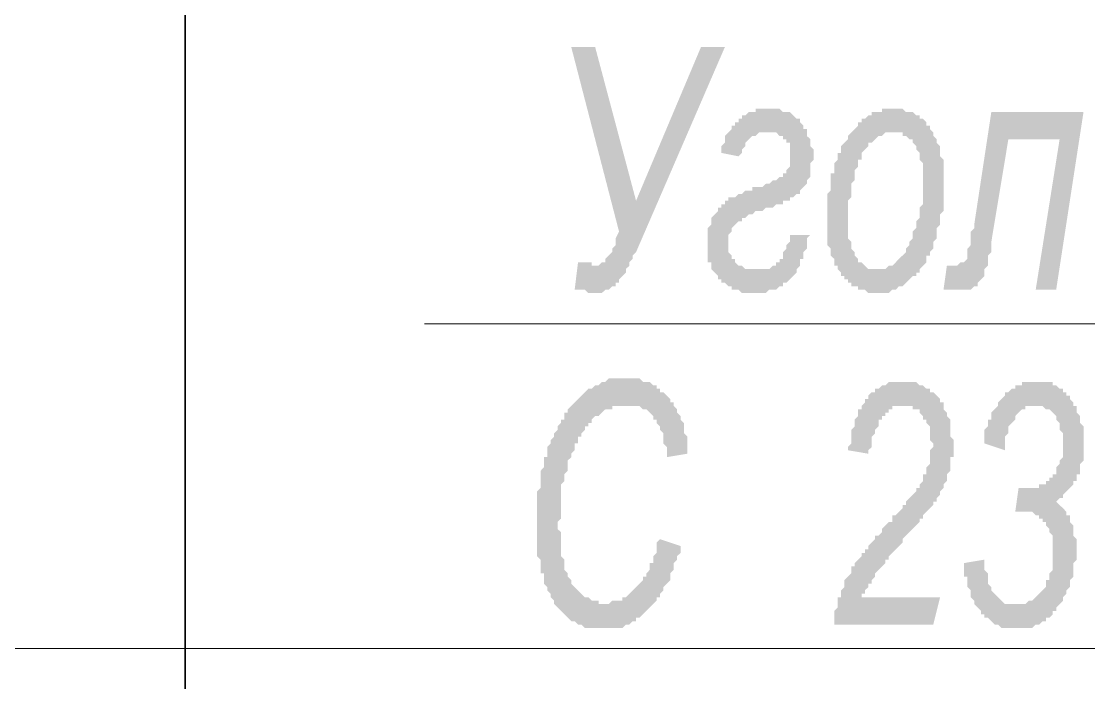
# Model space of a CAD drawing. Header units: millimetres. Extents: x 1372 to 666090, y 1285 to 31551.
# Drawn here: x 626999 to 628302, y 25068 to 25875 of the extents above; entities that cross this region are included whole.
import ezdxf

# ---------------------------------------------------------------- set-up
doc = ezdxf.new("R2010")
doc.units = ezdxf.units.MM
doc.layers.add('PDF _0', color=7, linetype='Continuous')
doc.layers.add('PDF _75-АЗ Штамп', color=7, linetype='Continuous')

msp = doc.modelspace()

# ---------------------------------------------------------------- hatches: boundary and pattern name
at = {"layer": 'PDF _75-АЗ Штамп', "transparency": 33554559}
for points in [[(627670.5, 25843.5), (627699.7, 25843.5), (627749.7, 25655.8), (627829, 25843.5), (627858.2, 25843.5), (627749.7, 25593.2), (627745.6, 25589), (627745.6, 25584.9), (627741.4, 25580.7), (627741.4, 25576.5), (627737.2, 25572.4), (627737.2, 25572.4), (627737.2, 25568.2), (627733.1, 25564), (627733.1, 25564), (627728.9, 25559.8), (627728.9, 25555.7), (627728.9, 25555.7), (627724.7, 25555.7), (627724.7, 25551.5), (627720.5, 25551.5), (627716.4, 25547.3), (627716.4, 25547.3), (627712.2, 25547.3), (627708, 25543.2), (627708, 25543.2), (627703.9, 25543.2), (627703.9, 25543.2), (627699.7, 25543.2), (627699.7, 25543.2), (627695.5, 25543.2), (627691.3, 25543.2), (627687.2, 25547.3), (627687.2, 25547.3), (627683, 25547.3), (627683, 25547.3), (627674.7, 25547.3), (627678.8, 25580.7), (627683, 25580.7), (627687.2, 25580.7), (627691.3, 25580.7), (627695.5, 25580.7), (627695.5, 25576.5), (627699.7, 25576.5), (627699.7, 25576.5), (627699.7, 25576.5), (627703.9, 25576.5), (627703.9, 25576.5), (627708, 25580.7), (627708, 25580.7), (627712.2, 25580.7), (627712.2, 25584.9), (627716.4, 25589), (627716.4, 25589), (627720.5, 25593.2), (627720.5, 25597.4), (627724.7, 25601.6), (627724.7, 25605.7), (627724.7, 25609.9), (627728.9, 25618.2)], [(627874.9, 25710), (627854, 25714.2), (627854, 25718.4), (627854, 25718.4), (627854, 25722.5), (627858.2, 25726.7), (627858.2, 25730.9), (627858.2, 25735), (627862.4, 25739.2), (627862.4, 25739.2), (627866.5, 25743.4), (627866.5, 25747.6), (627870.7, 25747.6), (627870.7, 25751.7), (627874.9, 25751.7), (627874.9, 25755.9), (627879.1, 25755.9), (627879.1, 25760.1), (627883.2, 25760.1), (627883.2, 25760.1), (627887.4, 25764.2), (627887.4, 25764.2), (627891.6, 25764.2), (627895.7, 25764.2), (627895.7, 25768.4), (627899.9, 25768.4), (627904.1, 25768.4), (627904.1, 25768.4), (627908.3, 25768.4), (627908.3, 25768.4), (627912.4, 25768.4), (627916.6, 25768.4), (627920.8, 25768.4), (627924.9, 25768.4), (627924.9, 25768.4), (627929.1, 25764.2), (627933.3, 25764.2), (627933.3, 25764.2), (627937.5, 25764.2), (627941.6, 25760.1), (627941.6, 25760.1), (627945.8, 25755.9), (627945.8, 25755.9), (627950, 25755.9), (627950, 25751.7), (627950, 25751.7), (627954.1, 25747.6), (627954.1, 25743.4), (627958.3, 25743.4), (627958.3, 25739.2), (627958.3, 25735), (627962.5, 25730.9), (627962.5, 25726.7), (627962.5, 25726.7), (627962.5, 25722.5), (627966.7, 25718.4), (627966.7, 25714.2), (627966.7, 25710), (627966.7, 25705.8), (627962.5, 25701.7), (627962.5, 25697.5), (627962.5, 25693.3), (627962.5, 25689.2), (627962.5, 25685), (627958.3, 25680.8), (627958.3, 25680.8), (627958.3, 25676.6), (627954.1, 25672.5), (627954.1, 25672.5), (627950, 25668.3), (627950, 25664.1), (627945.8, 25664.1), (627941.6, 25660), (627941.6, 25660), (627941.6, 25660), (627937.5, 25660), (627937.5, 25655.8), (627933.3, 25655.8), (627929.1, 25655.8), (627929.1, 25651.6), (627924.9, 25651.6), (627920.8, 25651.6), (627920.8, 25651.6), (627916.6, 25647.4), (627912.4, 25647.4), (627908.3, 25647.4), (627908.3, 25647.4), (627904.1, 25643.3), (627899.9, 25643.3), (627895.7, 25643.3), (627891.6, 25639.1), (627891.6, 25639.1), (627887.4, 25639.1), (627883.2, 25634.9), (627883.2, 25634.9), (627879.1, 25634.9), (627879.1, 25630.8), (627874.9, 25630.8), (627874.9, 25630.8), (627870.7, 25626.6), (627870.7, 25626.6), (627870.7, 25626.6), (627866.5, 25622.4), (627866.5, 25618.2), (627862.4, 25614.1), (627862.4, 25609.9), (627862.4, 25609.9), (627862.4, 25605.7), (627862.4, 25605.7), (627862.4, 25601.6), (627862.4, 25597.4), (627862.4, 25593.2), (627866.5, 25589), (627866.5, 25584.9), (627870.7, 25584.9), (627870.7, 25580.7), (627870.7, 25580.7), (627874.9, 25576.5), (627879.1, 25576.5), (627879.1, 25576.5), (627883.2, 25572.4), (627887.4, 25572.4), (627887.4, 25572.4), (627891.6, 25572.4), (627895.7, 25572.4), (627895.7, 25572.4), (627895.7, 25572.4), (627899.9, 25572.4), (627904.1, 25572.4), (627908.3, 25572.4), (627912.4, 25572.4), (627912.4, 25572.4), (627916.6, 25576.5), (627916.6, 25576.5), (627920.8, 25576.5), (627920.8, 25580.7), (627924.9, 25580.7), (627924.9, 25584.9), (627929.1, 25584.9), (627929.1, 25589), (627929.1, 25593.2), (627933.3, 25597.4), (627933.3, 25597.4), (627933.3, 25601.6), (627937.5, 25605.7), (627937.5, 25609.9), (627937.5, 25614.1), (627962.5, 25614.1), (627958.3, 25609.9), (627958.3, 25605.7), (627958.3, 25601.6), (627958.3, 25597.4), (627954.1, 25593.2), (627954.1, 25589), (627954.1, 25584.9), (627950, 25584.9), (627950, 25580.7), (627950, 25576.5), (627945.8, 25572.4), (627945.8, 25572.4), (627945.8, 25568.2), (627941.6, 25564), (627941.6, 25564), (627937.5, 25559.8), (627937.5, 25559.8), (627933.3, 25555.7), (627933.3, 25555.7), (627929.1, 25555.7), (627929.1, 25551.5), (627924.9, 25551.5), (627920.8, 25547.3), (627920.8, 25547.3), (627916.6, 25547.3), (627916.6, 25547.3), (627912.4, 25547.3), (627908.3, 25543.2), (627908.3, 25543.2), (627904.1, 25543.2), (627899.9, 25543.2), (627899.9, 25543.2), (627895.7, 25543.2), (627891.6, 25543.2), (627887.4, 25543.2), (627887.4, 25543.2), (627883.2, 25543.2), (627879.1, 25543.2), (627874.9, 25547.3), (627874.9, 25547.3), (627870.7, 25547.3), (627866.5, 25547.3), (627866.5, 25551.5), (627862.4, 25551.5), (627862.4, 25551.5), (627858.2, 25555.7), (627854, 25555.7), (627854, 25555.7), (627854, 25559.8), (627849.9, 25559.8), (627849.9, 25564), (627845.7, 25568.2), (627845.7, 25568.2), (627841.5, 25572.4), (627841.5, 25576.5), (627841.5, 25580.7), (627837.3, 25580.7), (627837.3, 25584.9), (627837.3, 25589), (627837.3, 25593.2), (627837.3, 25597.4), (627837.3, 25601.6), (627837.3, 25601.6), (627837.3, 25605.7), (627837.3, 25609.9), (627837.3, 25614.1), (627837.3, 25618.2), (627837.3, 25622.4), (627841.5, 25626.6), (627841.5, 25630.8), (627841.5, 25630.8), (627841.5, 25634.9), (627845.7, 25639.1), (627845.7, 25639.1), (627849.9, 25643.3), (627849.9, 25647.4), (627854, 25647.4), (627854, 25651.6), (627858.2, 25651.6), (627858.2, 25655.8), (627862.4, 25655.8), (627862.4, 25655.8), (627862.4, 25660), (627866.5, 25660), (627870.7, 25660), (627870.7, 25660), (627874.9, 25664.1), (627874.9, 25664.1), (627879.1, 25664.1), (627883.2, 25668.3), (627887.4, 25668.3), (627891.6, 25668.3), (627891.6, 25672.5), (627895.7, 25672.5), (627899.9, 25672.5), (627904.1, 25672.5), (627908.3, 25676.6), (627912.4, 25676.6), (627912.4, 25676.6), (627916.6, 25680.8), (627920.8, 25680.8), (627920.8, 25680.8), (627924.9, 25685), (627924.9, 25685), (627929.1, 25685), (627929.1, 25689.2), (627933.3, 25689.2), (627933.3, 25689.2), (627933.3, 25689.2), (627933.3, 25693.3), (627937.5, 25697.5), (627937.5, 25701.7), (627937.5, 25705.8), (627937.5, 25710), (627937.5, 25710), (627937.5, 25714.2), (627937.5, 25718.4), (627937.5, 25722.5), (627937.5, 25726.7), (627933.3, 25726.7), (627933.3, 25730.9), (627929.1, 25730.9), (627929.1, 25735), (627924.9, 25735), (627924.9, 25735), (627920.8, 25739.2), (627916.6, 25739.2), (627912.4, 25739.2), (627912.4, 25739.2), (627908.3, 25739.2), (627904.1, 25739.2), (627904.1, 25739.2), (627899.9, 25739.2), (627895.7, 25735), (627895.7, 25735), (627891.6, 25735), (627891.6, 25735), (627887.4, 25730.9), (627887.4, 25730.9), (627883.2, 25726.7), (627883.2, 25726.7), (627883.2, 25722.5), (627879.1, 25718.4), (627879.1, 25714.2), (627874.9, 25710), (627874.9, 25710)], [(628183.6, 25764.2), (628296.2, 25764.2), (628262.8, 25547.3), (628237.8, 25547.3), (628267, 25730.9), (628204.4, 25730.9), (628183.6, 25605.7), (628183.6, 25597.4), (628183.6, 25593.2), (628179.4, 25589), (628179.4, 25584.9), (628179.4, 25580.7), (628179.4, 25576.5), (628175.2, 25572.4), (628175.2, 25568.2), (628175.2, 25568.2), (628175.2, 25564), (628171.1, 25559.8), (628171.1, 25559.8), (628171.1, 25559.8), (628166.9, 25555.7), (628166.9, 25551.5), (628162.7, 25551.5), (628162.7, 25551.5), (628158.5, 25547.3), (628154.4, 25547.3), (628154.4, 25547.3), (628150.2, 25547.3), (628146, 25547.3), (628146, 25547.3), (628146, 25547.3), (628141.9, 25547.3), (628137.7, 25547.3), (628137.7, 25547.3), (628133.5, 25547.3), (628129.3, 25547.3), (628129.3, 25547.3), (628125.2, 25547.3), (628129.3, 25576.5), (628133.5, 25576.5), (628133.5, 25576.5), (628137.7, 25576.5), (628141.9, 25576.5), (628141.9, 25576.5), (628146, 25580.7), (628150.2, 25580.7), (628150.2, 25580.7), (628154.4, 25584.9), (628154.4, 25584.9), (628154.4, 25584.9), (628154.4, 25589), (628154.4, 25589), (628154.4, 25593.2), (628154.4, 25597.4), (628158.5, 25601.6), (628158.5, 25605.7), (628158.5, 25609.9), (628158.5, 25618.2), (628162.7, 25622.4), (628162.7, 25626.6)], [(627778.9, 25242.8), (627804, 25234.5), (627804, 25230.3), (627804, 25226.1), (627799.8, 25222), (627799.8, 25217.8), (627799.8, 25217.8), (627795.6, 25213.6), (627795.6, 25209.5), (627795.6, 25205.3), (627791.5, 25201.1), (627791.5, 25196.9), (627791.5, 25192.8), (627787.3, 25188.6), (627787.3, 25188.6), (627783.1, 25184.4), (627783.1, 25180.3), (627783.1, 25180.3), (627778.9, 25176.1), (627778.9, 25171.9), (627774.8, 25171.9), (627774.8, 25167.7), (627770.6, 25163.6), (627770.6, 25163.6), (627766.4, 25159.4), (627766.4, 25159.4), (627762.3, 25155.2), (627762.3, 25155.2), (627758.1, 25151.1), (627758.1, 25151.1), (627753.9, 25146.9), (627749.7, 25146.9), (627749.7, 25142.7), (627745.6, 25142.7), (627745.6, 25142.7), (627741.4, 25138.5), (627737.2, 25138.5), (627737.2, 25138.5), (627733.1, 25134.4), (627728.9, 25134.4), (627728.9, 25134.4), (627724.7, 25134.4), (627720.5, 25134.4), (627720.5, 25134.4), (627716.4, 25134.4), (627712.2, 25134.4), (627712.2, 25134.4), (627712.2, 25134.4), (627708, 25134.4), (627703.9, 25134.4), (627699.7, 25134.4), (627699.7, 25134.4), (627695.5, 25134.4), (627691.3, 25134.4), (627687.2, 25134.4), (627687.2, 25134.4), (627683, 25138.5), (627683, 25138.5), (627678.8, 25138.5), (627674.7, 25142.7), (627674.7, 25142.7), (627670.5, 25142.7), (627666.3, 25146.9), (627666.3, 25146.9), (627662.2, 25151.1), (627662.2, 25151.1), (627658, 25155.2), (627658, 25155.2), (627653.8, 25159.4), (627653.8, 25159.4), (627649.6, 25163.6), (627649.6, 25163.6), (627649.6, 25167.7), (627645.5, 25171.9), (627645.5, 25171.9), (627645.5, 25176.1), (627641.3, 25180.3), (627641.3, 25184.4), (627641.3, 25184.4), (627637.1, 25188.6), (627637.1, 25192.8), (627637.1, 25196.9), (627637.1, 25201.1), (627633, 25201.1), (627633, 25205.3), (627633, 25209.5), (627633, 25213.6), (627633, 25217.8), (627628.8, 25222), (627628.8, 25226.1), (627628.8, 25230.3), (627628.8, 25234.5), (627628.8, 25238.7), (627628.8, 25242.8), (627628.8, 25247), (627628.8, 25255.3), (627628.8, 25259.5), (627628.8, 25259.5), (627628.8, 25263.7), (627628.8, 25267.8), (627628.8, 25272), (627628.8, 25276.2), (627628.8, 25280.4), (627628.8, 25284.5), (627628.8, 25288.7), (627628.8, 25292.9), (627628.8, 25297), (627628.8, 25301.2), (627633, 25305.4), (627633, 25309.6), (627633, 25313.7), (627633, 25317.9), (627633, 25322.1), (627633, 25326.2), (627637.1, 25330.4), (627637.1, 25334.6), (627637.1, 25338.8), (627637.1, 25342.9), (627641.3, 25342.9), (627641.3, 25347.1), (627641.3, 25351.3), (627641.3, 25355.4), (627645.5, 25359.6), (627645.5, 25363.8), (627645.5, 25363.8), (627649.6, 25368), (627649.6, 25372.1), (627653.8, 25376.3), (627653.8, 25376.3), (627653.8, 25380.5), (627658, 25384.6), (627658, 25388.8), (627662.2, 25388.8), (627662.2, 25393), (627662.2, 25397.2), (627666.3, 25397.2), (627666.3, 25401.3), (627670.5, 25405.5), (627670.5, 25405.5), (627674.7, 25409.7), (627678.8, 25413.8), (627678.8, 25413.8), (627683, 25418), (627683, 25418), (627687.2, 25422.2), (627687.2, 25422.2), (627691.3, 25426.4), (627691.3, 25426.4), (627695.5, 25426.4), (627699.7, 25430.5), (627699.7, 25430.5), (627703.9, 25430.5), (627708, 25434.7), (627708, 25434.7), (627712.2, 25434.7), (627712.2, 25434.7), (627716.4, 25438.9), (627720.5, 25438.9), (627720.5, 25438.9), (627724.7, 25438.9), (627728.9, 25438.9), (627733.1, 25438.9), (627733.1, 25438.9), (627737.2, 25438.9), (627741.4, 25438.9), (627741.4, 25438.9), (627745.6, 25438.9), (627749.7, 25438.9), (627753.9, 25438.9), (627753.9, 25438.9), (627758.1, 25434.7), (627762.3, 25434.7), (627762.3, 25434.7), (627766.4, 25434.7), (627770.6, 25430.5), (627770.6, 25430.5), (627774.8, 25430.5), (627774.8, 25426.4), (627778.9, 25426.4), (627778.9, 25422.2), (627783.1, 25422.2), (627787.3, 25418), (627787.3, 25418), (627791.5, 25413.8), (627791.5, 25413.8), (627791.5, 25409.7), (627795.6, 25409.7), (627795.6, 25405.5), (627799.8, 25401.3), (627799.8, 25401.3), (627799.8, 25397.2), (627804, 25393), (627804, 25388.8), (627804, 25388.8), (627808.1, 25384.6), (627808.1, 25380.5), (627808.1, 25376.3), (627808.1, 25372.1), (627812.3, 25368), (627812.3, 25363.8), (627812.3, 25359.6), (627812.3, 25355.4), (627812.3, 25351.3), (627812.3, 25347.1), (627812.3, 25347.1), (627787.3, 25342.9), (627787.3, 25347.1), (627787.3, 25351.3), (627787.3, 25355.4), (627783.1, 25359.6), (627783.1, 25363.8), (627783.1, 25368), (627783.1, 25372.1), (627778.9, 25376.3), (627778.9, 25380.5), (627778.9, 25380.5), (627774.8, 25384.6), (627774.8, 25388.8), (627770.6, 25388.8), (627770.6, 25393), (627770.6, 25393), (627766.4, 25397.2), (627766.4, 25397.2), (627762.3, 25401.3), (627758.1, 25401.3), (627758.1, 25401.3), (627753.9, 25405.5), (627749.7, 25405.5), (627749.7, 25405.5), (627745.6, 25405.5), (627741.4, 25405.5), (627741.4, 25405.5), (627737.2, 25405.5), (627733.1, 25405.5), (627733.1, 25405.5), (627728.9, 25405.5), (627724.7, 25405.5), (627724.7, 25405.5), (627720.5, 25405.5), (627720.5, 25401.3), (627716.4, 25401.3), (627712.2, 25401.3), (627712.2, 25401.3), (627708, 25397.2), (627708, 25397.2), (627703.9, 25393), (627699.7, 25393), (627699.7, 25393), (627695.5, 25388.8), (627695.5, 25384.6), (627691.3, 25384.6), (627691.3, 25380.5), (627687.2, 25380.5), (627687.2, 25376.3), (627683, 25372.1), (627683, 25368), (627678.8, 25368), (627678.8, 25363.8), (627678.8, 25359.6), (627674.7, 25359.6), (627674.7, 25355.4), (627674.7, 25351.3), (627670.5, 25347.1), (627670.5, 25342.9), (627670.5, 25342.9), (627666.3, 25338.8), (627666.3, 25334.6), (627666.3, 25330.4), (627666.3, 25326.2), (627662.2, 25322.1), (627662.2, 25317.9), (627662.2, 25317.9), (627662.2, 25313.7), (627658, 25309.6), (627658, 25305.4), (627658, 25301.2), (627658, 25297), (627658, 25292.9), (627658, 25288.7), (627658, 25284.5), (627658, 25280.4), (627658, 25276.2), (627658, 25272), (627658, 25267.8), (627653.8, 25263.7), (627653.8, 25259.5), (627653.8, 25255.3), (627658, 25251.2), (627658, 25247), (627658, 25238.7), (627658, 25234.5), (627658, 25230.3), (627658, 25226.1), (627658, 25222), (627658, 25222), (627662.2, 25217.8), (627662.2, 25213.6), (627662.2, 25209.5), (627662.2, 25205.3), (627666.3, 25201.1), (627666.3, 25201.1), (627666.3, 25196.9), (627670.5, 25192.8), (627670.5, 25192.8), (627670.5, 25188.6), (627674.7, 25184.4), (627674.7, 25184.4), (627678.8, 25180.3), (627678.8, 25180.3), (627683, 25176.1), (627683, 25176.1), (627687.2, 25171.9), (627691.3, 25171.9), (627691.3, 25171.9), (627695.5, 25167.7), (627695.5, 25167.7), (627699.7, 25167.7), (627703.9, 25167.7), (627703.9, 25163.6), (627708, 25163.6), (627712.2, 25163.6), (627712.2, 25163.6), (627716.4, 25163.6), (627716.4, 25163.6), (627720.5, 25167.7), (627724.7, 25167.7), (627724.7, 25167.7), (627728.9, 25167.7), (627733.1, 25167.7), (627733.1, 25171.9), (627737.2, 25171.9), (627741.4, 25176.1), (627741.4, 25176.1), (627745.6, 25180.3), (627745.6, 25180.3), (627749.7, 25184.4), (627749.7, 25184.4), (627753.9, 25188.6), (627753.9, 25188.6), (627758.1, 25192.8), (627758.1, 25196.9), (627762.3, 25196.9), (627762.3, 25201.1), (627766.4, 25205.3), (627766.4, 25209.5), (627766.4, 25213.6), (627770.6, 25213.6), (627770.6, 25217.8), (627770.6, 25222), (627774.8, 25226.1), (627774.8, 25230.3), (627774.8, 25234.5), (627774.8, 25238.7), (627778.9, 25242.8)], [(627991.7, 25138.5), (627991.7, 25142.7), (627991.7, 25146.9), (627991.7, 25151.1), (627991.7, 25155.2), (627995.9, 25159.4), (627995.9, 25163.6), (627995.9, 25167.7), (627995.9, 25171.9), (628000, 25171.9), (628000, 25176.1), (628000, 25180.3), (628000, 25180.3), (628004.2, 25184.4), (628004.2, 25188.6), (628004.2, 25192.8), (628008.4, 25196.9), (628008.4, 25196.9), (628012.5, 25201.1), (628012.5, 25205.3), (628012.5, 25209.5), (628016.7, 25209.5), (628016.7, 25213.6), (628020.9, 25217.8), (628020.9, 25217.8), (628020.9, 25217.8), (628025.1, 25222), (628025.1, 25222), (628025.1, 25226.1), (628029.2, 25226.1), (628029.2, 25230.3), (628033.4, 25230.3), (628033.4, 25234.5), (628037.6, 25238.7), (628037.6, 25238.7), (628041.7, 25242.8), (628041.7, 25247), (628045.9, 25247), (628050.1, 25251.2), (628050.1, 25255.3), (628054.3, 25259.5), (628058.4, 25263.7), (628062.6, 25263.7), (628062.6, 25267.8), (628062.6, 25272), (628066.8, 25272), (628070.9, 25276.2), (628075.1, 25280.4), (628075.1, 25284.5), (628079.3, 25284.5), (628079.3, 25288.7), (628083.5, 25292.9), (628083.5, 25292.9), (628087.6, 25297), (628087.6, 25297), (628091.8, 25301.2), (628091.8, 25301.2), (628091.8, 25305.4), (628096, 25305.4), (628096, 25309.6), (628100.1, 25313.7), (628100.1, 25317.9), (628100.1, 25322.1), (628104.3, 25322.1), (628104.3, 25326.2), (628104.3, 25330.4), (628108.5, 25334.6), (628108.5, 25334.6), (628108.5, 25338.8), (628108.5, 25342.9), (628108.5, 25347.1), (628108.5, 25351.3), (628112.7, 25355.4), (628112.7, 25355.4), (628112.7, 25359.6), (628108.5, 25363.8), (628108.5, 25368), (628108.5, 25372.1), (628108.5, 25376.3), (628108.5, 25380.5), (628104.3, 25384.6), (628104.3, 25388.8), (628100.1, 25388.8), (628100.1, 25393), (628100.1, 25393), (628096, 25397.2), (628096, 25401.3), (628091.8, 25401.3), (628087.6, 25401.3), (628087.6, 25405.5), (628083.5, 25405.5), (628079.3, 25405.5), (628079.3, 25405.5), (628075.1, 25405.5), (628070.9, 25405.5), (628070.9, 25405.5), (628066.8, 25405.5), (628062.6, 25405.5), (628062.6, 25401.3), (628058.4, 25401.3), (628058.4, 25397.2), (628054.3, 25397.2), (628054.3, 25393), (628050.1, 25393), (628050.1, 25388.8), (628045.9, 25388.8), (628045.9, 25384.6), (628045.9, 25380.5), (628041.7, 25376.3), (628041.7, 25376.3), (628041.7, 25372.1), (628037.6, 25368), (628037.6, 25363.8), (628037.6, 25359.6), (628037.6, 25355.4), (628033.4, 25351.3), (628033.4, 25347.1), (628008.4, 25351.3), (628008.4, 25355.4), (628012.5, 25359.6), (628012.5, 25363.8), (628012.5, 25368), (628012.5, 25372.1), (628012.5, 25376.3), (628016.7, 25380.5), (628016.7, 25384.6), (628016.7, 25388.8), (628016.7, 25388.8), (628020.9, 25393), (628020.9, 25397.2), (628020.9, 25401.3), (628025.1, 25401.3), (628025.1, 25405.5), (628029.2, 25409.7), (628029.2, 25409.7), (628029.2, 25413.8), (628033.4, 25413.8), (628033.4, 25418), (628037.6, 25422.2), (628041.7, 25422.2), (628041.7, 25426.4), (628045.9, 25426.4), (628045.9, 25426.4), (628050.1, 25430.5), (628054.3, 25430.5), (628054.3, 25430.5), (628058.4, 25434.7), (628058.4, 25434.7), (628062.6, 25434.7), (628066.8, 25434.7), (628070.9, 25434.7), (628070.9, 25434.7), (628075.1, 25434.7), (628079.3, 25434.7), (628079.3, 25434.7), (628083.5, 25434.7), (628087.6, 25434.7), (628091.8, 25434.7), (628091.8, 25434.7), (628096, 25430.5), (628100.1, 25430.5), (628100.1, 25430.5), (628104.3, 25426.4), (628104.3, 25426.4), (628108.5, 25426.4), (628108.5, 25422.2), (628112.7, 25422.2), (628116.8, 25418), (628116.8, 25418), (628121, 25413.8), (628121, 25409.7), (628125.2, 25409.7), (628125.2, 25405.5), (628125.2, 25401.3), (628129.3, 25397.2), (628129.3, 25397.2), (628129.3, 25393), (628133.5, 25388.8), (628133.5, 25384.6), (628133.5, 25380.5), (628133.5, 25376.3), (628133.5, 25372.1), (628133.5, 25368), (628137.7, 25363.8), (628137.7, 25359.6), (628137.7, 25355.4), (628137.7, 25355.4), (628137.7, 25351.3), (628137.7, 25347.1), (628137.7, 25342.9), (628133.5, 25342.9), (628133.5, 25338.8), (628133.5, 25334.6), (628133.5, 25330.4), (628133.5, 25326.2), (628129.3, 25322.1), (628129.3, 25317.9), (628129.3, 25313.7), (628125.2, 25309.6), (628125.2, 25305.4), (628125.2, 25305.4), (628121, 25301.2), (628121, 25301.2), (628121, 25297), (628121, 25297), (628116.8, 25292.9), (628116.8, 25292.9), (628116.8, 25292.9), (628116.8, 25288.7), (628112.7, 25288.7), (628112.7, 25284.5), (628108.5, 25280.4), (628108.5, 25280.4), (628104.3, 25276.2), (628104.3, 25276.2), (628100.1, 25272), (628100.1, 25267.8), (628096, 25267.8), (628096, 25263.7), (628091.8, 25259.5), (628087.6, 25255.3), (628087.6, 25255.3), (628083.5, 25251.2), (628079.3, 25247), (628075.1, 25242.8), (628075.1, 25238.7), (628070.9, 25234.5), (628066.8, 25230.3), (628066.8, 25230.3), (628062.6, 25226.1), (628058.4, 25222), (628058.4, 25217.8), (628054.3, 25217.8), (628054.3, 25213.6), (628050.1, 25209.5), (628050.1, 25209.5), (628045.9, 25205.3), (628045.9, 25205.3), (628041.7, 25201.1), (628041.7, 25201.1), (628041.7, 25196.9), (628037.6, 25192.8), (628037.6, 25188.6), (628033.4, 25188.6), (628033.4, 25184.4), (628029.2, 25180.3), (628029.2, 25176.1), (628025.1, 25176.1), (628025.1, 25171.9), (628121, 25171.9), (628112.7, 25138.5)], [(628150.2, 25213.6), (628175.2, 25217.8), (628175.2, 25213.6), (628175.2, 25209.5), (628175.2, 25205.3), (628179.4, 25201.1), (628179.4, 25196.9), (628179.4, 25192.8), (628179.4, 25188.6), (628183.6, 25184.4), (628183.6, 25184.4), (628183.6, 25180.3), (628187.7, 25176.1), (628187.7, 25176.1), (628187.7, 25176.1), (628191.9, 25171.9), (628191.9, 25171.9), (628196.1, 25167.7), (628196.1, 25167.7), (628200.3, 25163.6), (628200.3, 25163.6), (628204.4, 25163.6), (628208.6, 25163.6), (628212.8, 25163.6), (628212.8, 25163.6), (628216.9, 25163.6), (628221.1, 25163.6), (628221.1, 25163.6), (628225.3, 25163.6), (628225.3, 25163.6), (628229.5, 25167.7), (628233.6, 25167.7), (628233.6, 25167.7), (628237.8, 25171.9), (628237.8, 25171.9), (628242, 25176.1), (628246.1, 25180.3), (628246.1, 25180.3), (628250.3, 25184.4), (628250.3, 25188.6), (628250.3, 25192.8), (628254.5, 25192.8), (628254.5, 25196.9), (628254.5, 25201.1), (628258.7, 25205.3), (628258.7, 25209.5), (628258.7, 25213.6), (628258.7, 25217.8), (628258.7, 25222), (628258.7, 25222), (628258.7, 25226.1), (628258.7, 25230.3), (628258.7, 25234.5), (628258.7, 25238.7), (628258.7, 25242.8), (628258.7, 25247), (628254.5, 25251.2), (628254.5, 25251.2), (628254.5, 25255.3), (628250.3, 25259.5), (628250.3, 25263.7), (628246.1, 25263.7), (628246.1, 25267.8), (628242, 25267.8), (628242, 25272), (628237.8, 25272), (628237.8, 25272), (628233.6, 25276.2), (628229.5, 25276.2), (628225.3, 25276.2), (628225.3, 25276.2), (628221.1, 25276.2), (628221.1, 25276.2), (628216.9, 25276.2), (628212.8, 25276.2), (628216.9, 25305.4), (628221.1, 25305.4), (628225.3, 25305.4), (628225.3, 25305.4), (628229.5, 25305.4), (628233.6, 25305.4), (628233.6, 25305.4), (628237.8, 25305.4), (628242, 25305.4), (628242, 25309.6), (628246.1, 25309.6), (628250.3, 25309.6), (628250.3, 25313.7), (628254.5, 25313.7), (628254.5, 25317.9), (628258.7, 25317.9), (628258.7, 25322.1), (628262.8, 25322.1), (628262.8, 25326.2), (628262.8, 25330.4), (628267, 25334.6), (628267, 25334.6), (628267, 25338.8), (628271.2, 25342.9), (628271.2, 25347.1), (628271.2, 25351.3), (628271.2, 25355.4), (628271.2, 25359.6), (628271.2, 25363.8), (628271.2, 25368), (628271.2, 25372.1), (628271.2, 25372.1), (628267, 25376.3), (628267, 25380.5), (628267, 25384.6), (628262.8, 25388.8), (628262.8, 25393), (628262.8, 25393), (628258.7, 25397.2), (628258.7, 25397.2), (628254.5, 25401.3), (628250.3, 25401.3), (628250.3, 25401.3), (628246.1, 25405.5), (628246.1, 25405.5), (628242, 25405.5), (628237.8, 25405.5), (628237.8, 25405.5), (628233.6, 25405.5), (628233.6, 25405.5), (628229.5, 25405.5), (628225.3, 25405.5), (628225.3, 25401.3), (628221.1, 25401.3), (628216.9, 25397.2), (628216.9, 25397.2), (628212.8, 25393), (628212.8, 25393), (628212.8, 25388.8), (628208.6, 25384.6), (628208.6, 25384.6), (628204.4, 25380.5), (628204.4, 25376.3), (628204.4, 25372.1), (628200.3, 25368), (628200.3, 25368), (628200.3, 25363.8), (628200.3, 25359.6), (628200.3, 25351.3), (628200.3, 25351.3), (628175.2, 25359.6), (628175.2, 25363.8), (628175.2, 25368), (628175.2, 25372.1), (628175.2, 25376.3), (628179.4, 25380.5), (628179.4, 25384.6), (628179.4, 25388.8), (628183.6, 25388.8), (628183.6, 25393), (628183.6, 25397.2), (628187.7, 25401.3), (628187.7, 25401.3), (628191.9, 25405.5), (628191.9, 25409.7), (628191.9, 25409.7), (628196.1, 25413.8), (628196.1, 25413.8), (628200.3, 25418), (628200.3, 25422.2), (628204.4, 25422.2), (628208.6, 25426.4), (628208.6, 25426.4), (628212.8, 25426.4), (628212.8, 25430.5), (628216.9, 25430.5), (628221.1, 25430.5), (628221.1, 25434.7), (628225.3, 25434.7), (628229.5, 25434.7), (628229.5, 25434.7), (628233.6, 25434.7), (628237.8, 25434.7), (628237.8, 25434.7), (628242, 25434.7), (628246.1, 25434.7), (628250.3, 25434.7), (628250.3, 25434.7), (628254.5, 25434.7), (628258.7, 25434.7), (628258.7, 25430.5), (628262.8, 25430.5), (628262.8, 25430.5), (628267, 25426.4), (628271.2, 25426.4), (628271.2, 25422.2), (628275.3, 25422.2), (628275.3, 25418), (628279.5, 25418), (628279.5, 25413.8), (628279.5, 25413.8), (628283.7, 25409.7), (628283.7, 25405.5), (628287.9, 25405.5), (628287.9, 25401.3), (628287.9, 25397.2), (628292, 25393), (628292, 25388.8), (628292, 25388.8), (628292, 25384.6), (628296.2, 25380.5), (628296.2, 25376.3), (628296.2, 25372.1), (628296.2, 25368), (628296.2, 25363.8), (628296.2, 25359.6), (628296.2, 25355.4), (628296.2, 25351.3), (628296.2, 25347.1), (628296.2, 25342.9), (628296.2, 25338.8), (628292, 25334.6), (628292, 25330.4), (628292, 25326.2), (628292, 25322.1), (628287.9, 25322.1), (628287.9, 25317.9), (628287.9, 25313.7), (628283.7, 25313.7), (628283.7, 25309.6), (628279.5, 25305.4), (628279.5, 25305.4), (628275.3, 25301.2), (628275.3, 25301.2), (628271.2, 25297), (628271.2, 25292.9), (628267, 25292.9), (628262.8, 25288.7), (628262.8, 25288.7), (628262.8, 25288.7), (628267, 25284.5), (628271.2, 25280.4), (628271.2, 25280.4), (628275.3, 25276.2), (628275.3, 25272), (628279.5, 25272), (628279.5, 25267.8), (628279.5, 25263.7), (628283.7, 25259.5), (628283.7, 25255.3), (628283.7, 25255.3), (628283.7, 25251.2), (628283.7, 25247), (628287.9, 25242.8), (628287.9, 25238.7), (628287.9, 25234.5), (628287.9, 25230.3), (628287.9, 25226.1), (628287.9, 25222), (628287.9, 25217.8), (628283.7, 25213.6), (628283.7, 25209.5), (628283.7, 25205.3), (628283.7, 25201.1), (628283.7, 25201.1), (628283.7, 25196.9), (628279.5, 25192.8), (628279.5, 25188.6), (628279.5, 25184.4), (628275.3, 25180.3), (628275.3, 25180.3), (628275.3, 25176.1), (628271.2, 25171.9), (628271.2, 25167.7), (628267, 25163.6), (628267, 25163.6), (628267, 25163.6), (628262.8, 25159.4), (628262.8, 25155.2), (628258.7, 25155.2), (628258.7, 25151.1), (628254.5, 25146.9), (628250.3, 25146.9), (628250.3, 25142.7), (628246.1, 25142.7), (628246.1, 25142.7), (628242, 25138.5), (628237.8, 25138.5), (628237.8, 25138.5), (628233.6, 25134.4), (628229.5, 25134.4), (628229.5, 25134.4), (628225.3, 25134.4), (628221.1, 25134.4), (628221.1, 25134.4), (628216.9, 25134.4), (628216.9, 25134.4), (628212.8, 25134.4), (628208.6, 25134.4), (628204.4, 25134.4), (628204.4, 25134.4), (628200.3, 25134.4), (628196.1, 25134.4), (628196.1, 25134.4), (628191.9, 25138.5), (628187.7, 25138.5), (628187.7, 25138.5), (628183.6, 25142.7), (628183.6, 25142.7), (628179.4, 25146.9), (628175.2, 25146.9), (628175.2, 25151.1), (628171.1, 25151.1), (628171.1, 25155.2), (628171.1, 25155.2), (628166.9, 25159.4), (628166.9, 25159.4), (628162.7, 25163.6), (628162.7, 25167.7), (628162.7, 25167.7), (628158.5, 25171.9), (628158.5, 25176.1), (628158.5, 25180.3), (628154.4, 25184.4), (628154.4, 25188.6), (628154.4, 25192.8), (628154.4, 25196.9), (628150.2, 25196.9), (628150.2, 25201.1), (628150.2, 25205.3), (628150.2, 25213.6), (628150.2, 25213.6)]]:
    msp.add_hatch(color=256, dxfattribs=at).paths.add_polyline_path(points)
h = msp.add_hatch(color=256, dxfattribs=at)
h.paths.add_polyline_path([(627983.3, 25630.8), (627983.3, 25634.9), (627983.3, 25639.1), (627983.3, 25643.3), (627983.3, 25647.4), (627983.3, 25651.6), (627983.3, 25655.8), (627983.3, 25660), (627983.3, 25664.1), (627987.5, 25668.3), (627987.5, 25672.5), (627987.5, 25676.6), (627987.5, 25680.8), (627987.5, 25685), (627987.5, 25689.2), (627991.7, 25689.2), (627991.7, 25693.3), (627991.7, 25697.5), (627991.7, 25701.7), (627995.9, 25705.8), (627995.9, 25710), (627995.9, 25714.2), (628000, 25714.2), (628000, 25718.4), (628000, 25722.5), (628004.2, 25726.7), (628004.2, 25726.7), (628008.4, 25730.9), (628008.4, 25735), (628012.5, 25739.2), (628012.5, 25739.2), (628016.7, 25743.4), (628016.7, 25743.4), (628020.9, 25747.6), (628020.9, 25751.7), (628025.1, 25751.7), (628025.1, 25755.9), (628029.2, 25755.9), (628029.2, 25755.9), (628033.4, 25760.1), (628037.6, 25760.1), (628037.6, 25764.2), (628041.7, 25764.2), (628041.7, 25764.2), (628045.9, 25764.2), (628050.1, 25764.2), (628050.1, 25768.4), (628054.3, 25768.4), (628058.4, 25768.4), (628062.6, 25768.4), (628062.6, 25768.4), (628066.8, 25768.4), (628066.8, 25768.4), (628070.9, 25768.4), (628075.1, 25768.4), (628075.1, 25768.4), (628079.3, 25764.2), (628083.5, 25764.2), (628083.5, 25764.2), (628087.6, 25764.2), (628091.8, 25760.1), (628091.8, 25760.1), (628096, 25760.1), (628096, 25755.9), (628100.1, 25755.9), (628104.3, 25751.7), (628104.3, 25747.6), (628108.5, 25747.6), (628108.5, 25743.4), (628108.5, 25743.4), (628112.7, 25739.2), (628112.7, 25739.2), (628112.7, 25735), (628116.8, 25730.9), (628116.8, 25730.9), (628116.8, 25726.7), (628121, 25722.5), (628121, 25718.4), (628121, 25714.2), (628121, 25710), (628125.2, 25705.8), (628125.2, 25701.7), (628125.2, 25697.5), (628125.2, 25693.3), (628125.2, 25689.2), (628125.2, 25685), (628125.2, 25680.8), (628125.2, 25676.6), (628125.2, 25672.5), (628125.2, 25668.3), (628125.2, 25664.1), (628125.2, 25660), (628125.2, 25655.8), (628125.2, 25651.6), (628125.2, 25647.4), (628125.2, 25643.3), (628121, 25639.1), (628121, 25639.1), (628121, 25634.9), (628121, 25630.8), (628121, 25626.6), (628116.8, 25622.4), (628116.8, 25618.2), (628116.8, 25614.1), (628116.8, 25609.9), (628116.8, 25609.9), (628112.7, 25605.7), (628112.7, 25601.6), (628112.7, 25597.4), (628108.5, 25593.2), (628108.5, 25589), (628104.3, 25589), (628104.3, 25584.9), (628104.3, 25580.7), (628100.1, 25576.5), (628100.1, 25576.5), (628096, 25572.4), (628096, 25568.2), (628091.8, 25568.2), (628091.8, 25564), (628087.6, 25564), (628083.5, 25559.8), (628083.5, 25559.8), (628083.5, 25559.8), (628079.3, 25555.7), (628079.3, 25555.7), (628075.1, 25551.5), (628070.9, 25551.5), (628070.9, 25551.5), (628066.8, 25547.3), (628062.6, 25547.3), (628062.6, 25547.3), (628058.4, 25543.2), (628054.3, 25543.2), (628054.3, 25543.2), (628050.1, 25543.2), (628045.9, 25543.2), (628045.9, 25543.2), (628045.9, 25543.2), (628041.7, 25543.2), (628037.6, 25543.2), (628033.4, 25543.2), (628033.4, 25543.2), (628029.2, 25547.3), (628025.1, 25547.3), (628025.1, 25547.3), (628020.9, 25547.3), (628020.9, 25551.5), (628016.7, 25551.5), (628012.5, 25551.5), (628012.5, 25555.7), (628008.4, 25555.7), (628008.4, 25559.8), (628004.2, 25559.8), (628004.2, 25564), (628000, 25564), (628000, 25568.2), (627995.9, 25572.4), (627995.9, 25576.5), (627991.7, 25576.5), (627991.7, 25580.7), (627991.7, 25584.9), (627987.5, 25589), (627987.5, 25593.2), (627987.5, 25593.2), (627987.5, 25597.4), (627983.3, 25601.6), (627983.3, 25605.7), (627983.3, 25609.9), (627983.3, 25614.1), (627983.3, 25618.2), (627983.3, 25622.4), (627983.3, 25626.6), (627983.3, 25630.8)], flags=0)
h.paths.add_polyline_path([(628008.4, 25634.9), (628008.4, 25626.6), (628008.4, 25622.4), (628008.4, 25618.2), (628008.4, 25614.1), (628008.4, 25609.9), (628012.5, 25605.7), (628012.5, 25601.6), (628012.5, 25601.6), (628012.5, 25597.4), (628016.7, 25593.2), (628016.7, 25589), (628016.7, 25589), (628016.7, 25589), (628020.9, 25584.9), (628020.9, 25580.7), (628025.1, 25580.7), (628029.2, 25576.5), (628029.2, 25576.5), (628033.4, 25572.4), (628033.4, 25572.4), (628037.6, 25572.4), (628041.7, 25572.4), (628041.7, 25572.4), (628045.9, 25572.4), (628045.9, 25572.4), (628050.1, 25572.4), (628054.3, 25572.4), (628054.3, 25572.4), (628058.4, 25576.5), (628062.6, 25576.5), (628062.6, 25576.5), (628066.8, 25580.7), (628066.8, 25580.7), (628070.9, 25584.9), (628075.1, 25589), (628075.1, 25589), (628075.1, 25589), (628079.3, 25593.2), (628079.3, 25597.4), (628083.5, 25601.6), (628083.5, 25601.6), (628083.5, 25605.7), (628087.6, 25609.9), (628087.6, 25614.1), (628087.6, 25618.2), (628091.8, 25622.4), (628091.8, 25622.4), (628091.8, 25626.6), (628091.8, 25630.8), (628096, 25634.9), (628096, 25639.1), (628096, 25639.1), (628096, 25643.3), (628096, 25647.4), (628100.1, 25651.6), (628100.1, 25655.8), (628100.1, 25660), (628100.1, 25664.1), (628100.1, 25668.3), (628100.1, 25672.5), (628100.1, 25676.6), (628100.1, 25676.6), (628100.1, 25685), (628100.1, 25689.2), (628100.1, 25693.3), (628100.1, 25697.5), (628100.1, 25701.7), (628096, 25705.8), (628096, 25710), (628096, 25710), (628096, 25714.2), (628091.8, 25718.4), (628091.8, 25722.5), (628091.8, 25722.5), (628091.8, 25722.5), (628087.6, 25726.7), (628087.6, 25730.9), (628083.5, 25730.9), (628079.3, 25735), (628079.3, 25735), (628075.1, 25735), (628075.1, 25739.2), (628070.9, 25739.2), (628066.8, 25739.2), (628066.8, 25739.2), (628062.6, 25739.2), (628062.6, 25739.2), (628058.4, 25739.2), (628054.3, 25739.2), (628054.3, 25739.2), (628050.1, 25735), (628045.9, 25735), (628045.9, 25735), (628041.7, 25730.9), (628041.7, 25730.9), (628041.7, 25730.9), (628037.6, 25726.7), (628033.4, 25726.7), (628033.4, 25722.5), (628029.2, 25718.4), (628029.2, 25718.4), (628025.1, 25714.2), (628025.1, 25710), (628025.1, 25705.8), (628020.9, 25705.8), (628020.9, 25701.7), (628020.9, 25697.5), (628016.7, 25693.3), (628016.7, 25689.2), (628016.7, 25685), (628016.7, 25680.8), (628012.5, 25676.6), (628012.5, 25672.5), (628012.5, 25672.5), (628012.5, 25668.3), (628012.5, 25660), (628008.4, 25655.8), (628008.4, 25651.6), (628008.4, 25647.4), (628008.4, 25647.4), (628008.4, 25643.3), (628008.4, 25639.1), (628008.4, 25634.9), (628008.4, 25634.9)], flags=0)

# ---------------------------------------------------------------- linework, layer by layer
at = {"layer": 'PDF _0', "lineweight": 35}
msp.add_lwpolyline([(627199.1, 28972), (627199.1, 19565.6)], dxfattribs=at)
at = {"layer": 'PDF _0', "lineweight": 9}
msp.add_lwpolyline([(627491.1, 25505.6), (631850.2, 25505.6)], dxfattribs=at)
at = {"layer": 'PDF _0', "lineweight": 18}
msp.add_lwpolyline([(638090.6, 25109.3), (619774, 25109.3)], close=True, dxfattribs=at)

doc.saveas('drawing.dxf')
